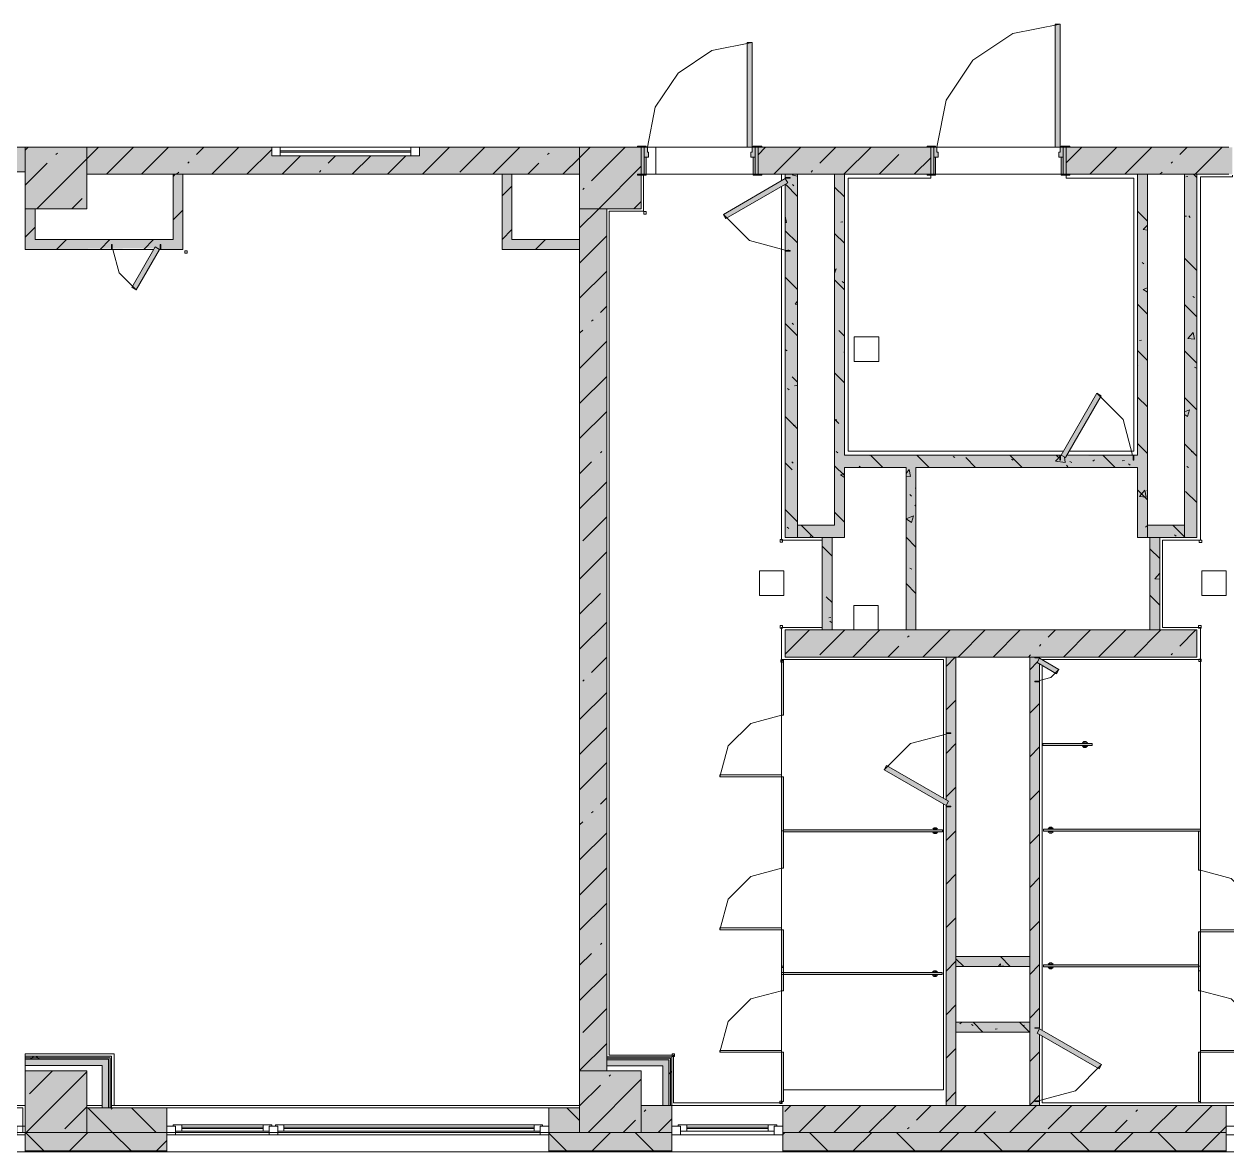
# Model space of a CAD drawing. Header units: millimetres. Extents: x -3817 to 677485, y -22715 to 103890.
# Drawn here: x 10200.7 to 10277.6, y -19605.9 to -19533.8 of the extents above; entities that cross this region are included whole.
import ezdxf

# ---------------------------------------------------------------- set-up
doc = ezdxf.new("R2010")
doc.units = ezdxf.units.MM
doc.layers.add('PDF _Геометрия', color=7, linetype='Continuous', true_color=0x1d1d1d)
doc.layers.add('PDF _Сплошная заливка', color=7, linetype='Continuous', true_color=0xffffff)

msp = doc.modelspace()

# ---------------------------------------------------------------- hatches: boundary and pattern name
at = {"layer": 'PDF _Сплошная заливка', "true_color": 0xe2e2e2, "transparency": 33554559}
for points in [[(10266.595, -19541.67), (10266.91, -19541.67), (10266.91, -19533.797), (10266.595, -19533.797), (10266.595, -19540.344)], [(10246.907, -19541.67), (10247.222, -19541.67), (10247.222, -19534.978), (10246.907, -19534.978), (10246.907, -19540.344)], [(10267.258, -19561.512), (10269.541, -19557.557), (10269.268, -19557.4), (10266.985, -19561.355), (10267.202, -19561.48)]]:
    msp.add_hatch(color=254, dxfattribs=at).paths.add_polyline_path(points)
at = {"layer": 'PDF _Сплошная заливка', "transparency": 33554559}
h = msp.add_hatch(color=256, dxfattribs=at)
h.paths.add_polyline_path([(10172.258, -19543.245), (10177.224, -19543.245), (10177.224, -19541.67), (10169.272, -19541.67), (10169.272, -19543.245)], flags=0)
h.paths.add_polyline_path([(10200.767, -19543.245), (10200.767, -19541.67), (10190.295, -19541.67), (10190.295, -19543.245), (10194.168, -19543.245)], flags=0)
for points in [[(10236.199, -19543.403), (10236.199, -19541.67), (10225.963, -19541.67), (10225.963, -19542.222), (10216.514, -19542.222), (10216.514, -19541.67), (10204.704, -19541.67), (10204.704, -19543.403), (10231.868, -19543.403)], [(10240.136, -19545.607), (10240.136, -19543.466), (10240.136, -19543.403), (10240.136, -19541.67), (10236.199, -19541.67), (10236.199, -19545.607), (10239.899, -19545.607)], [(10250.135, -19566.63), (10250.135, -19543.403), (10249.348, -19543.403), (10249.366, -19543.71), (10249.505, -19543.951), (10249.348, -19544.042), (10249.348, -19566.63)], [(10253.127, -19565.843), (10253.127, -19543.403), (10252.497, -19543.403), (10252.497, -19565.843), (10252.595, -19565.843)], [(10236.199, -19600.723), (10237.931, -19600.723), (10237.931, -19545.607), (10236.199, -19545.607), (10236.199, -19584.367)], [(10210.845, -19548.206), (10210.845, -19547.576), (10200.767, -19547.576), (10200.767, -19548.206), (10209.031, -19548.126), (10209.076, -19548.048), (10209.428, -19548.206)], [(10271.867, -19562.142), (10271.867, -19561.355), (10267.31, -19561.422), (10267.202, -19561.48), (10266.906, -19561.355), (10253.127, -19561.355), (10253.127, -19562.142), (10271.63, -19562.142)], [(10253.127, -19566.63), (10253.127, -19565.843), (10250.135, -19565.843), (10250.135, -19566.63), (10252.595, -19566.63)], [(10265.607, -19574.268), (10275.646, -19574.268), (10275.646, -19572.535), (10249.348, -19572.535), (10249.348, -19574.268), (10264.977, -19574.268)], [(10260.253, -19602.928), (10260.253, -19574.268), (10259.623, -19574.268), (10259.623, -19583.392), (10259.78, -19583.483), (10259.623, -19583.834), (10259.623, -19602.928)], [(10265.607, -19602.928), (10265.552, -19598.371), (10265.45, -19598.311), (10265.607, -19597.96), (10265.596, -19574.703), (10265.45, -19574.619), (10265.607, -19574.268), (10264.977, -19574.268), (10264.977, -19602.928)], [(10206.082, -19603.086), (10206.18, -19603.086), (10206.18, -19599.976), (10206.082, -19599.976), (10206.082, -19601.977)], [(10206.18, -19603.086), (10206.278, -19603.086), (10206.278, -19599.878), (10206.18, -19599.976), (10206.18, -19601.977)], [(10240.136, -19604.66), (10240.136, -19600.723), (10236.199, -19600.723), (10236.199, -19604.66), (10237.989, -19604.66)]]:
    msp.add_hatch(color=256, dxfattribs=at).paths.add_polyline_path(points)
at = {"layer": 'PDF _Сплошная заливка', "true_color": 0xe2e2e2, "transparency": 33554559}
h = msp.add_hatch(color=254, dxfattribs=at)
h.paths.add_polyline_path([(10240.332, -19542.3), (10240.608, -19542.3), (10240.529, -19541.67), (10240.332, -19541.67)], flags=0)
h.paths.add_polyline_path([(10247.143, -19542.3), (10247.419, -19542.3), (10247.419, -19541.67), (10247.222, -19541.67), (10247.222, -19541.985)], flags=0)
at = {"layer": 'PDF _Сплошная заливка', "transparency": 33554559}
h = msp.add_hatch(color=256, dxfattribs=at)
h.paths.add_polyline_path([(10285.646, -19543.403), (10286.984, -19543.403), (10286.984, -19541.67), (10285.41, -19541.67), (10285.461, -19543.403)], flags=0)
h.paths.add_polyline_path([(10272.497, -19543.403), (10277.929, -19543.403), (10277.929, -19541.67), (10267.304, -19541.67), (10267.304, -19543.403), (10271.867, -19543.403)], flags=0)
h.paths.add_polyline_path([(10258.643, -19543.403), (10258.643, -19541.67), (10247.616, -19541.67), (10247.616, -19543.403), (10258.406, -19543.403)], flags=0)
at = {"layer": 'PDF _Сплошная заливка', "true_color": 0xe2e2e2, "transparency": 33554559}
h = msp.add_hatch(color=254, dxfattribs=at)
h.paths.add_polyline_path([(10258.839, -19542.3), (10259.115, -19542.3), (10259.036, -19541.67), (10258.839, -19541.67)], flags=0)
h.paths.add_polyline_path([(10266.831, -19542.3), (10267.107, -19542.3), (10267.107, -19541.67), (10266.91, -19541.67), (10266.91, -19541.985)], flags=0)
at = {"layer": 'PDF _Сплошная заливка', "true_color": 0xe2ddcd, "transparency": 33554559}
msp.add_hatch(color=254, dxfattribs=at).paths.add_polyline_path([(10268.961, -19579.921), (10268.961, -19579.795), (10265.812, -19579.795), (10265.812, -19579.921), (10267.202, -19579.921)])
at = {"layer": 'PDF _Сплошная заливка', "true_color": 0xe7e7e7, "transparency": 33554559}
for points in [[(10205.688, -19600.37), (10206.082, -19600.37), (10206.082, -19599.976), (10200.767, -19599.976), (10200.767, -19600.37)], [(10241.513, -19600.405), (10241.907, -19600.405), (10241.907, -19600.011), (10237.931, -19600.011), (10237.989, -19600.405)]]:
    msp.add_hatch(color=254, dxfattribs=at).paths.add_polyline_path(points)
at = {"layer": 'PDF _Сплошная заливка', "transparency": 33554559}
h = msp.add_hatch(color=256, dxfattribs=at)
h.paths.add_polyline_path([(10208.775, -19604.66), (10209.822, -19604.66), (10209.822, -19603.086), (10204.704, -19603.086), (10204.704, -19604.66)], flags=0)
h.paths.add_polyline_path([(10236.199, -19604.66), (10236.199, -19603.086), (10234.23, -19603.086), (10234.23, -19604.66)], flags=0)
h = msp.add_hatch(color=256, dxfattribs=at)
h.paths.add_polyline_path([(10285.461, -19604.66), (10286.984, -19604.66), (10286.984, -19602.928), (10284.622, -19602.928), (10284.622, -19604.66)], flags=0)
h.paths.add_polyline_path([(10240.136, -19604.66), (10242.104, -19604.66), (10242.104, -19602.928), (10240.136, -19602.928)], flags=0)
h.paths.add_polyline_path([(10249.19, -19604.66), (10277.536, -19604.66), (10277.536, -19602.928), (10249.19, -19602.928)], flags=0)
h = msp.add_hatch(color=256, dxfattribs=at)
h.paths.add_polyline_path([(10317.219, -19605.841), (10317.219, -19604.66), (10284.622, -19604.66), (10284.622, -19605.841), (10311.022, -19605.841)], flags=0)
h.paths.add_polyline_path([(10267.202, -19605.841), (10277.536, -19605.841), (10277.536, -19604.66), (10249.19, -19604.66), (10249.19, -19605.841), (10252.595, -19605.841)], flags=0)
h.paths.add_polyline_path([(10237.989, -19605.841), (10242.104, -19605.841), (10242.104, -19604.66), (10234.23, -19604.66), (10234.23, -19605.841)], flags=0)
h.paths.add_polyline_path([(10208.775, -19605.841), (10209.822, -19605.841), (10209.822, -19604.66), (10200.767, -19604.66), (10200.767, -19605.841)], flags=0)
h.paths.add_polyline_path([(10184.232, -19605.841), (10184.232, -19604.66), (10178.327, -19604.66), (10178.327, -19605.841), (10179.562, -19605.841)], flags=0)
h.paths.add_polyline_path([(10164.39, -19605.841), (10171.24, -19605.841), (10171.24, -19604.66), (10164.39, -19604.66)], flags=0)
h.paths.add_polyline_path([(10105.495, -19605.841), (10105.495, -19604.66), (10094.471, -19604.66), (10094.471, -19605.841), (10099.224, -19605.841)], flags=0)
h.paths.add_polyline_path([(10129.903, -19605.841), (10140.926, -19605.841), (10140.926, -19604.66), (10129.903, -19604.66)], flags=0)
h.paths.add_polyline_path([(10077.314, -19605.841), (10077.937, -19605.841), (10077.937, -19604.66), (10072.031, -19604.66), (10072.031, -19605.841)], flags=0)
h.paths.add_polyline_path([(10026.364, -19605.841), (10032.663, -19605.841), (10032.663, -19604.66), (10026.364, -19604.66), (10026.364, -19605.262)], flags=0)
h.paths.add_polyline_path([(10057.071, -19605.841), (10064.945, -19605.841), (10064.945, -19604.66), (10057.071, -19604.66)], flags=0)

# ---------------------------------------------------------------- linework, layer by layer
at = {"layer": 'PDF _Геометрия', "color": 253, "lineweight": 9, "true_color": 0xaaaaaa}
for points in [[(10259.036, -19541.67), (10259.636, -19538.657), (10261.342, -19536.103), (10263.897, -19534.396), (10266.91, -19533.797)], [(10240.529, -19541.67), (10241.039, -19539.109), (10242.489, -19536.938), (10244.661, -19535.487), (10247.222, -19534.978)], [(10190.285, -19541.67), (10239.899, -19541.67)], [(10240.45, -19541.67), (10246.907, -19541.67), (10241.08, -19541.67), (10241.08, -19543.403), (10240.45, -19543.403)], [(10248.56, -19541.67), (10247.852, -19541.67), (10258.406, -19541.67)], [(10267.54, -19541.67), (10277.693, -19541.67)], [(10200.767, -19543.245), (10190.295, -19543.245)], [(10236.199, -19601.977), (10236.199, -19548.206), (10231.238, -19548.206), (10231.238, -19543.403), (10210.845, -19543.403), (10210.845, -19548.206), (10209.349, -19548.206)], [(10240.293, -19543.466), (10240.293, -19545.765), (10238.088, -19545.765), (10238.088, -19599.727), (10242.191, -19599.727), (10242.191, -19602.771), (10249.104, -19602.771), (10249.104, -19574.425), (10249.104, -19572.378), (10251.702, -19572.378), (10251.702, -19566.788), (10249.104, -19566.788), (10249.104, -19544.183)], [(10249.104, -19543.819), (10249.104, -19543.403), (10248.56, -19543.403)], [(10258.643, -19543.466), (10258.643, -19543.647), (10253.371, -19543.647), (10253.371, -19561.111), (10267.126, -19561.111)], [(10267.49, -19561.111), (10271.623, -19561.111), (10271.623, -19543.647), (10267.304, -19543.647), (10267.304, -19543.466)], [(10277.929, -19543.466), (10277.929, -19543.56), (10275.89, -19543.56), (10275.89, -19566.792), (10273.449, -19566.792), (10273.449, -19572.382), (10275.89, -19572.382), (10275.89, -19574.425), (10275.89, -19602.771), (10284.539, -19602.771), (10284.539, -19599.726), (10286.827, -19599.726), (10286.827, -19543.56), (10285.41, -19543.56), (10285.41, -19543.466)], [(10249.348, -19548.245), (10247.064, -19547.633), (10245.393, -19545.962)], [(10208.986, -19548.206), (10200.767, -19548.206)], [(10206.357, -19548.206), (10206.758, -19549.702), (10207.853, -19550.797)], [(10271.552, -19561.355), (10270.94, -19559.071), (10269.268, -19557.4)], [(10259.466, -19583.301), (10259.466, -19574.425), (10249.104, -19574.425), (10249.104, -19601.944)], [(10265.765, -19598.493), (10265.765, -19602.771), (10275.89, -19602.771), (10275.89, -19574.425), (10265.765, -19574.425)], [(10265.607, -19575.764), (10266.316, -19575.574), (10266.834, -19575.055)], [(10265.765, -19574.801), (10265.765, -19598.129)], [(10259.623, -19579.189), (10257.34, -19579.801), (10255.668, -19581.472)], [(10249.23, -19601.944), (10259.466, -19601.944), (10259.466, -19583.665)], [(10200.767, -19602.928), (10200.767, -19599.622), (10206.436, -19599.622), (10206.436, -19602.928), (10206.436, -19599.622), (10200.767, -19599.622), (10200.767, -19599.78)], [(10200.767, -19600.37), (10200.767, -19600.723)], [(10265.607, -19602.605), (10267.89, -19601.993), (10269.562, -19600.322)]]:
    msp.add_lwpolyline(points, dxfattribs=at)
for points in [[(10266.91, -19533.797), (10266.595, -19533.797), (10266.595, -19541.67), (10266.91, -19541.67)], [(10247.222, -19534.978), (10246.907, -19534.978), (10246.907, -19541.67), (10247.222, -19541.67)], [(10240.45, -19541.67), (10240.45, -19541.607), (10239.899, -19541.607), (10239.899, -19541.67)], [(10240.332, -19543.403), (10240.332, -19541.67), (10240.136, -19541.67), (10240.136, -19543.403)], [(10240.529, -19541.67), (10240.332, -19541.67), (10240.332, -19542.3), (10240.608, -19542.3), (10240.608, -19541.985), (10240.529, -19541.985)], [(10240.45, -19541.678), (10240.45, -19541.67), (10240.332, -19541.67), (10240.332, -19541.678)], [(10240.45, -19543.403), (10240.45, -19542.3), (10240.332, -19542.3), (10240.332, -19543.403)], [(10247.222, -19541.67), (10247.222, -19541.985), (10247.143, -19541.985), (10247.143, -19542.3), (10247.419, -19542.3), (10247.419, -19541.67)], [(10247.301, -19541.67), (10247.852, -19541.67), (10247.852, -19541.607), (10247.301, -19541.607)], [(10247.301, -19541.678), (10247.419, -19541.678), (10247.419, -19541.67), (10247.301, -19541.67)], [(10247.301, -19543.403), (10247.419, -19543.403), (10247.419, -19542.3), (10247.301, -19542.3)], [(10247.419, -19543.403), (10247.616, -19543.403), (10247.616, -19541.67), (10247.419, -19541.67)], [(10258.958, -19541.67), (10258.958, -19541.607), (10258.406, -19541.607), (10258.406, -19541.67)], [(10258.839, -19543.403), (10258.839, -19541.67), (10258.643, -19541.67), (10258.643, -19543.403)], [(10259.036, -19541.67), (10258.839, -19541.67), (10258.839, -19542.3), (10259.115, -19542.3), (10259.115, -19541.985), (10259.036, -19541.985)], [(10258.958, -19541.678), (10258.958, -19541.67), (10258.839, -19541.67), (10258.839, -19541.678)], [(10258.958, -19543.403), (10258.958, -19542.3), (10258.839, -19542.3), (10258.839, -19543.403)], [(10258.958, -19541.67), (10266.91, -19541.67)], [(10266.91, -19541.67), (10266.91, -19541.985), (10266.831, -19541.985), (10266.831, -19542.3), (10267.107, -19542.3), (10267.107, -19541.67)], [(10266.989, -19541.67), (10267.54, -19541.67), (10267.54, -19541.607), (10266.989, -19541.607)], [(10266.989, -19541.678), (10267.107, -19541.678), (10267.107, -19541.67), (10266.989, -19541.67)], [(10266.989, -19543.403), (10267.107, -19543.403), (10267.107, -19542.3), (10266.989, -19542.3)], [(10267.107, -19543.403), (10267.304, -19543.403), (10267.304, -19541.67), (10267.107, -19541.67)], [(10240.45, -19543.466), (10240.45, -19543.403), (10239.899, -19543.403), (10239.899, -19543.466)], [(10245.393, -19545.962), (10245.55, -19546.234), (10249.505, -19543.951), (10249.348, -19543.678)], [(10247.301, -19543.466), (10247.852, -19543.466), (10247.852, -19543.403), (10247.301, -19543.403)], [(10249.663, -19543.639), (10249.663, -19543.599), (10249.348, -19543.599), (10249.348, -19543.639)], [(10258.958, -19543.466), (10258.958, -19543.403), (10258.406, -19543.403), (10258.406, -19543.466)], [(10266.989, -19543.466), (10267.54, -19543.466), (10267.54, -19543.403), (10266.989, -19543.403)], [(10206.318, -19547.891), (10206.278, -19547.891), (10206.278, -19548.206), (10206.318, -19548.206)], [(10207.853, -19550.797), (10209.349, -19548.206), (10209.076, -19548.048), (10207.58, -19550.639)], [(10209.389, -19547.891), (10209.389, -19548.206), (10209.428, -19548.206), (10209.428, -19547.891)], [(10249.663, -19548.284), (10249.348, -19548.284), (10249.348, -19548.324), (10249.663, -19548.324)], [(10255.335, -19553.795), (10255.335, -19555.37), (10253.76, -19555.37), (10253.76, -19553.795)], [(10269.268, -19557.4), (10266.985, -19561.355), (10267.258, -19561.512), (10269.541, -19557.557)], [(10266.946, -19561.67), (10266.946, -19561.355), (10266.906, -19561.355), (10266.906, -19561.67)], [(10271.591, -19561.67), (10271.63, -19561.67), (10271.63, -19561.355), (10271.591, -19561.355)], [(10249.264, -19568.756), (10249.264, -19570.33), (10247.69, -19570.33), (10247.69, -19568.756)], [(10275.964, -19568.756), (10277.539, -19568.756), (10277.539, -19570.33), (10275.964, -19570.33)], [(10253.718, -19572.535), (10255.293, -19572.535), (10255.293, -19570.961), (10253.718, -19570.961)], [(10255.293, -19572.535), (10253.718, -19572.535), (10253.718, -19570.961), (10255.293, -19570.961)], [(10253.718, -19572.535), (10255.293, -19572.535), (10255.293, -19570.961), (10253.718, -19570.961)], [(10255.293, -19572.535), (10253.718, -19572.535), (10253.718, -19570.961), (10255.293, -19570.961)], [(10265.292, -19574.307), (10265.607, -19574.307), (10265.607, -19574.268), (10265.292, -19574.268)], [(10266.834, -19575.055), (10265.607, -19574.346), (10265.45, -19574.619), (10266.677, -19575.328)], [(10265.292, -19575.803), (10265.292, -19575.842), (10265.607, -19575.842), (10265.607, -19575.803)], [(10259.938, -19579.149), (10259.938, -19579.11), (10259.623, -19579.11), (10259.623, -19579.149)], [(10255.668, -19581.472), (10259.623, -19583.756), (10259.78, -19583.483), (10255.826, -19581.199)], [(10259.938, -19583.795), (10259.623, -19583.795), (10259.623, -19583.834), (10259.938, -19583.834)], [(10265.292, -19597.999), (10265.607, -19597.999), (10265.607, -19597.96), (10265.292, -19597.96)], [(10269.562, -19600.322), (10265.607, -19598.039), (10265.45, -19598.311), (10269.405, -19600.595)], [(10265.292, -19602.645), (10265.292, -19602.684), (10265.607, -19602.684), (10265.607, -19602.645)]]:
    msp.add_lwpolyline(points, close=True, dxfattribs=at)
at = {"layer": 'PDF _Геометрия', "color": 7, "lineweight": 9}
for points in [[(10190.295, -19543.245), (10200.767, -19543.245), (10200.767, -19541.67), (10190.295, -19541.67)], [(10204.704, -19541.67), (10200.767, -19541.67), (10200.767, -19545.607), (10204.704, -19545.607)], [(10217.066, -19541.67), (10217.066, -19542.222), (10216.514, -19542.222), (10216.514, -19541.67)], [(10225.963, -19541.67), (10225.963, -19542.222), (10225.412, -19542.222), (10225.412, -19541.67)], [(10274.859, -19543.403), (10274.859, -19566.63), (10275.646, -19566.63), (10275.646, -19543.403)], [(10240.305, -19545.942), (10240.458, -19545.942), (10240.458, -19545.784), (10240.305, -19545.784)], [(10211.109, -19548.288), (10210.955, -19548.288), (10210.955, -19548.446), (10211.109, -19548.446)], [(10272.497, -19566.63), (10274.859, -19566.63), (10274.859, -19565.843), (10272.497, -19565.843)], [(10249.013, -19566.76), (10249.013, -19566.914), (10249.171, -19566.914), (10249.171, -19566.76)], [(10251.71, -19566.63), (10251.71, -19572.535), (10252.34, -19572.535), (10252.34, -19566.63)], [(10272.652, -19566.63), (10272.652, -19572.535), (10273.282, -19572.535), (10273.282, -19566.63)], [(10275.965, -19566.788), (10275.812, -19566.788), (10275.812, -19566.945), (10275.965, -19566.945)], [(10249.013, -19572.256), (10249.013, -19572.409), (10249.171, -19572.409), (10249.171, -19572.256)], [(10275.768, -19572.256), (10275.768, -19572.409), (10275.926, -19572.409), (10275.926, -19572.256)], [(10249.068, -19574.602), (10249.222, -19574.602), (10249.222, -19574.445), (10249.068, -19574.445)], [(10249.104, -19574.512), (10249.104, -19577.976), (10249.23, -19577.976), (10249.23, -19574.512)], [(10260.253, -19602.928), (10260.253, -19583.834), (10260.253, -19579.11), (10260.253, -19574.268), (10264.977, -19574.268), (10264.977, -19597.96), (10264.977, -19602.684), (10264.977, -19602.928)], [(10275.93, -19574.547), (10275.93, -19574.394), (10275.772, -19574.394), (10275.772, -19574.547)], [(10268.961, -19579.795), (10265.812, -19579.795), (10265.812, -19579.921), (10268.961, -19579.921)], [(10268.6, -19579.795), (10268.51, -19579.74), (10268.412, -19579.778), (10268.399, -19579.795)], [(10268.399, -19579.921), (10268.488, -19579.976), (10268.587, -19579.938), (10268.6, -19579.921)], [(10268.401, -19579.76), (10268.499, -19579.72), (10268.597, -19579.76), (10268.499, -19579.72)], [(10268.597, -19579.956), (10268.499, -19579.996), (10268.401, -19579.956), (10268.499, -19579.996)], [(10249.104, -19581.913), (10249.104, -19585.378), (10249.23, -19585.378), (10249.23, -19581.913)], [(10249.104, -19585.367), (10249.104, -19587.77), (10249.23, -19587.77), (10249.23, -19585.367)], [(10259.39, -19585.307), (10249.232, -19585.307), (10249.232, -19585.433), (10259.39, -19585.433)], [(10259.029, -19585.307), (10258.939, -19585.251), (10258.841, -19585.29), (10258.828, -19585.307)], [(10258.83, -19585.272), (10258.928, -19585.231), (10259.026, -19585.272), (10258.928, -19585.231)], [(10265.851, -19585.393), (10275.889, -19585.393), (10275.889, -19585.267), (10265.851, -19585.267)], [(10266.414, -19585.267), (10266.324, -19585.212), (10266.226, -19585.25), (10266.213, -19585.267)], [(10266.213, -19585.393), (10266.302, -19585.448), (10266.401, -19585.41), (10266.414, -19585.393)], [(10266.215, -19585.232), (10266.313, -19585.192), (10266.411, -19585.232), (10266.313, -19585.192)], [(10266.411, -19585.428), (10266.313, -19585.469), (10266.215, -19585.428), (10266.313, -19585.469)], [(10275.89, -19587.888), (10275.89, -19585.39), (10275.764, -19585.39), (10275.764, -19587.888)], [(10258.828, -19585.433), (10258.917, -19585.488), (10259.016, -19585.45), (10259.029, -19585.433)], [(10259.026, -19585.467), (10258.928, -19585.508), (10258.83, -19585.467), (10258.928, -19585.508)], [(10249.104, -19591.707), (10249.104, -19594.11), (10249.23, -19594.11), (10249.23, -19591.707)], [(10275.89, -19594.324), (10275.89, -19591.825), (10275.764, -19591.825), (10275.764, -19594.324)], [(10260.253, -19594.048), (10264.977, -19594.048), (10264.977, -19593.418), (10260.253, -19593.418)], [(10266.414, -19593.944), (10266.324, -19593.889), (10266.226, -19593.927), (10266.213, -19593.944)], [(10266.215, -19593.909), (10266.313, -19593.869), (10266.411, -19593.909), (10266.313, -19593.869)], [(10249.104, -19594.023), (10249.104, -19595.598), (10249.23, -19595.598), (10249.23, -19594.023)], [(10259.379, -19594.44), (10249.108, -19594.44), (10249.108, -19594.566), (10259.379, -19594.566)], [(10259.017, -19594.44), (10258.928, -19594.385), (10258.829, -19594.423), (10258.816, -19594.44)], [(10258.816, -19594.566), (10258.906, -19594.621), (10259.004, -19594.583), (10259.017, -19594.566)], [(10258.819, -19594.405), (10258.917, -19594.365), (10259.015, -19594.405), (10258.917, -19594.365)], [(10259.015, -19594.601), (10258.917, -19594.642), (10258.819, -19594.601), (10258.917, -19594.642)], [(10265.851, -19594.07), (10275.762, -19594.07), (10275.762, -19593.944), (10265.851, -19593.944)], [(10266.213, -19594.07), (10266.302, -19594.125), (10266.401, -19594.087), (10266.414, -19594.07)], [(10266.411, -19594.105), (10266.313, -19594.146), (10266.215, -19594.105), (10266.313, -19594.146)], [(10275.89, -19595.598), (10275.89, -19594.023), (10275.764, -19594.023), (10275.764, -19595.598)], [(10260.253, -19598.243), (10264.977, -19598.243), (10264.977, -19597.613), (10260.253, -19597.613)], [(10206.278, -19603.086), (10206.278, -19600.37), (10206.278, -19599.878), (10206.278, -19599.78), (10200.767, -19599.78), (10200.767, -19600.37), (10205.688, -19600.37), (10205.688, -19603.086)], [(10237.931, -19600.405), (10241.513, -19600.405), (10241.513, -19602.928), (10242.104, -19602.928), (10242.104, -19600.405), (10242.104, -19599.912), (10242.104, -19599.814), (10237.931, -19599.814)], [(10242.116, -19599.798), (10242.269, -19599.798), (10242.269, -19599.641), (10242.116, -19599.641)], [(10249.104, -19599.535), (10249.104, -19602.684), (10249.23, -19602.684), (10249.23, -19599.535)], [(10275.89, -19602.684), (10275.89, -19599.535), (10275.764, -19599.535), (10275.764, -19602.684)], [(10204.704, -19600.723), (10200.767, -19600.723), (10200.767, -19604.66), (10204.704, -19604.66)], [(10240.136, -19600.723), (10236.199, -19600.723), (10236.199, -19604.66), (10240.136, -19604.66)], [(10204.704, -19602.928), (10205.688, -19602.928)], [(10209.822, -19604.66), (10209.822, -19603.086), (10204.704, -19603.086), (10204.704, -19604.66)], [(10209.822, -19604.66), (10234.23, -19604.66), (10234.23, -19603.086), (10209.822, -19603.086)], [(10248.994, -19602.656), (10248.994, -19602.81), (10249.151, -19602.81), (10249.151, -19602.656)], [(10200.216, -19604.802), (10200.216, -19604.251), (10200.767, -19604.251), (10200.767, -19604.802)], [(10209.822, -19604.802), (10209.822, -19604.251), (10210.373, -19604.251), (10210.373, -19604.802)], [(10216.514, -19604.172), (10210.215, -19604.172), (10210.215, -19604.251), (10210.373, -19604.251), (10210.373, -19604.566), (10216.357, -19604.566), (10216.357, -19604.251), (10216.514, -19604.251)], [(10216.357, -19604.802), (10216.357, -19604.251), (10216.908, -19604.251), (10216.908, -19604.802)], [(10233.837, -19604.172), (10216.751, -19604.172), (10216.751, -19604.251), (10216.908, -19604.251), (10216.908, -19604.566), (10233.679, -19604.566), (10233.679, -19604.251), (10233.837, -19604.251)], [(10233.679, -19604.802), (10233.679, -19604.251), (10234.23, -19604.251), (10234.23, -19604.802)], [(10242.104, -19604.802), (10242.104, -19604.251), (10242.655, -19604.251), (10242.655, -19604.802)], [(10248.797, -19604.172), (10242.498, -19604.172), (10242.498, -19604.251), (10242.655, -19604.251), (10242.655, -19604.566), (10248.639, -19604.566), (10248.639, -19604.251), (10248.797, -19604.251)], [(10248.639, -19604.802), (10248.639, -19604.251), (10249.19, -19604.251), (10249.19, -19604.802)], [(10277.536, -19604.802), (10277.536, -19604.251), (10278.087, -19604.251), (10278.087, -19604.802)], [(10184.232, -19605.904), (10184.232, -19604.66), (10200.767, -19604.66), (10200.767, -19605.904)], [(10209.822, -19604.66), (10200.767, -19604.66), (10200.767, -19605.904), (10209.822, -19605.904)], [(10209.822, -19605.904), (10209.822, -19604.66), (10234.23, -19604.66), (10234.23, -19605.904)], [(10240.136, -19604.66), (10234.23, -19604.66), (10234.23, -19605.904), (10242.104, -19605.904), (10242.104, -19604.66)], [(10206.278, -19605.904), (10210.215, -19605.904)], [(10212.577, -19605.904), (10216.514, -19605.904)], [(10227.144, -19605.904), (10229.506, -19605.904)], [(10242.104, -19605.904), (10244.466, -19605.904)]]:
    msp.add_lwpolyline(points, close=True, dxfattribs=at)
for points in [[(10200.767, -19541.851), (10200.947, -19541.67)], [(10201.5, -19545.607), (10204.704, -19542.404), (10205.437, -19541.67)], [(10202.727, -19542.136), (10202.82, -19542.043)], [(10237.931, -19541.67), (10236.199, -19541.67), (10204.704, -19541.67), (10204.704, -19543.403), (10210.215, -19543.403), (10210.845, -19543.403), (10210.845, -19547.576), (10210.845, -19548.206), (10209.428, -19548.206)], [(10205.95, -19543.403), (10207.682, -19541.67)], [(10208.195, -19543.403), (10209.927, -19541.67)], [(10211.707, -19542.136), (10212.172, -19541.67)], [(10212.685, -19543.403), (10214.417, -19541.67)], [(10214.93, -19543.403), (10216.514, -19541.818)], [(10225.963, -19541.67), (10216.514, -19541.67)], [(10216.514, -19542.222), (10225.963, -19542.222)], [(10225.412, -19541.907), (10217.066, -19541.907)], [(10225.412, -19541.985), (10217.066, -19541.985)], [(10217.175, -19543.403), (10218.356, -19542.222)], [(10220.125, -19542.697), (10220.601, -19542.222)], [(10221.665, -19543.403), (10222.846, -19542.222)], [(10223.91, -19543.403), (10225.091, -19542.222)], [(10226.155, -19543.403), (10227.887, -19541.67)], [(10228.544, -19543.258), (10230.132, -19541.67)], [(10230.645, -19543.403), (10232.377, -19541.67)], [(10234.156, -19542.136), (10234.25, -19542.043)], [(10235.135, -19543.403), (10236.199, -19542.339), (10236.867, -19541.67)], [(10239.899, -19541.67), (10236.199, -19541.67), (10236.199, -19545.607), (10240.136, -19545.607), (10240.136, -19543.466)], [(10236.963, -19543.82), (10239.112, -19541.67)], [(10240.136, -19543.403), (10240.136, -19541.67)], [(10240.45, -19541.67), (10246.907, -19541.67)], [(10247.616, -19542.147), (10248.092, -19541.67)], [(10247.616, -19541.67), (10247.616, -19543.403)], [(10258.406, -19541.67), (10247.852, -19541.67)], [(10248.605, -19543.403), (10250.337, -19541.67)], [(10251.555, -19542.697), (10252.582, -19541.67)], [(10253.095, -19543.403), (10254.827, -19541.67)], [(10255.34, -19543.403), (10256.606, -19542.136)], [(10257.585, -19543.403), (10258.643, -19542.345)], [(10258.643, -19543.403), (10258.643, -19541.67)], [(10258.958, -19541.67), (10266.91, -19541.67)], [(10267.304, -19542.663), (10268.297, -19541.67)], [(10267.304, -19541.67), (10267.304, -19543.403)], [(10277.693, -19541.67), (10267.54, -19541.67)], [(10268.81, -19543.403), (10270.542, -19541.67)], [(10271.054, -19543.403), (10272.787, -19541.67)], [(10274.566, -19542.136), (10275.032, -19541.67)], [(10275.544, -19543.403), (10277.277, -19541.67)], [(10200.767, -19544.096), (10202.165, -19542.697)], [(10211.145, -19542.697), (10211.239, -19542.604)], [(10232.89, -19543.403), (10233.595, -19542.697)], [(10236.199, -19546.829), (10237.42, -19545.607), (10240.136, -19542.892)], [(10274.005, -19542.697), (10274.098, -19542.604)], [(10210.215, -19543.403), (10210.215, -19547.576), (10209.428, -19547.576), (10206.278, -19547.576), (10201.397, -19547.576), (10201.397, -19545.607), (10200.767, -19545.607), (10200.767, -19547.576), (10200.767, -19548.206), (10206.278, -19548.206), (10208.986, -19548.206)], [(10210.215, -19543.538), (10210.351, -19543.403)], [(10210.44, -19543.403), (10210.584, -19543.258)], [(10210.845, -19543.403), (10231.238, -19543.403)], [(10219.564, -19543.258), (10219.657, -19543.165)], [(10231.868, -19543.403), (10236.199, -19543.403), (10236.199, -19547.576), (10231.868, -19547.576), (10231.868, -19543.403), (10231.238, -19543.403), (10231.238, -19548.206), (10231.868, -19548.206), (10236.199, -19548.206), (10236.199, -19603.086), (10236.199, -19604.66), (10237.931, -19604.66)], [(10247.301, -19543.403), (10240.45, -19543.403)], [(10247.852, -19543.403), (10249.348, -19543.403)], [(10249.348, -19544.042), (10249.348, -19548.324), (10249.348, -19566.63), (10250.135, -19566.63), (10250.135, -19548.324), (10250.135, -19543.599), (10250.135, -19543.403), (10249.348, -19543.403), (10249.348, -19543.599)], [(10266.906, -19561.355), (10253.127, -19561.355), (10253.127, -19543.403), (10252.497, -19543.403), (10252.497, -19565.843), (10250.135, -19565.843), (10250.135, -19566.63), (10253.127, -19566.63), (10253.127, -19565.843), (10253.127, -19562.142), (10257.064, -19562.142), (10257.064, -19572.535), (10257.694, -19572.535), (10257.694, -19562.142), (10266.906, -19562.142), (10271.63, -19562.142), (10271.867, -19562.142), (10271.867, -19566.63), (10272.497, -19566.63), (10272.497, -19543.403), (10271.867, -19543.403), (10271.867, -19561.355), (10271.63, -19561.355), (10267.349, -19561.355)], [(10250.135, -19543.403), (10252.497, -19543.403)], [(10250.994, -19543.258), (10251.087, -19543.165)], [(10253.127, -19543.403), (10258.406, -19543.403)], [(10266.989, -19543.403), (10258.958, -19543.403)], [(10267.54, -19543.403), (10271.867, -19543.403)], [(10272.497, -19543.403), (10274.859, -19543.403)], [(10273.299, -19543.403), (10273.444, -19543.258)], [(10275.646, -19543.403), (10277.693, -19543.403)], [(10231.238, -19544.786), (10231.868, -19544.156)], [(10236.401, -19544.381), (10236.495, -19544.288)], [(10203.745, -19545.607), (10204.41, -19544.942)], [(10239.665, -19545.607), (10240.136, -19545.137)], [(10210.215, -19546.322), (10210.845, -19545.692)], [(10237.931, -19600.723), (10237.931, -19545.607)], [(10200.767, -19547.419), (10201.397, -19546.789)], [(10231.238, -19547.569), (10231.868, -19546.94)], [(10202.764, -19548.206), (10203.394, -19547.576)], [(10205.548, -19548.206), (10206.178, -19547.576)], [(10208.332, -19548.206), (10208.962, -19547.576)], [(10233.386, -19548.206), (10234.016, -19547.576)], [(10236.199, -19549.074), (10237.931, -19547.341)], [(10236.199, -19548.206), (10236.199, -19547.576)], [(10236.17, -19548.206), (10236.199, -19548.177)], [(10236.199, -19551.319), (10237.931, -19549.586)], [(10237.524, -19552.238), (10237.931, -19551.831)], [(10236.963, -19552.8), (10237.056, -19552.706)], [(10236.199, -19553.564), (10236.401, -19553.361)], [(10236.199, -19555.809), (10237.931, -19554.076)], [(10236.199, -19558.054), (10237.931, -19556.321)], [(10236.199, -19560.299), (10237.931, -19558.566)], [(10237.524, -19561.218), (10237.617, -19561.125)], [(10236.199, -19562.544), (10236.963, -19561.779)], [(10236.199, -19564.788), (10237.931, -19563.056)], [(10236.401, -19566.831), (10237.931, -19565.301)], [(10236.199, -19569.278), (10237.931, -19567.546)], [(10236.199, -19571.523), (10237.524, -19570.198)], [(10236.199, -19573.768), (10237.931, -19572.036)], [(10249.348, -19574.089), (10250.902, -19572.535)], [(10257.064, -19572.535), (10249.348, -19572.535), (10249.348, -19574.268), (10259.623, -19574.268), (10259.623, -19579.11), (10259.623, -19583.392)], [(10251.555, -19574.127), (10253.147, -19572.535)], [(10253.659, -19574.268), (10255.392, -19572.535)], [(10253.718, -19572.535), (10255.293, -19572.535)], [(10257.168, -19573.004), (10257.261, -19572.911)], [(10264.977, -19575.842), (10264.977, -19574.268), (10265.607, -19574.268), (10275.646, -19574.268), (10275.646, -19572.535), (10257.694, -19572.535)], [(10258.149, -19574.268), (10259.882, -19572.535)], [(10260.394, -19574.268), (10262.127, -19572.535)], [(10262.639, -19574.268), (10264.371, -19572.535)], [(10266.148, -19573.004), (10266.616, -19572.535)], [(10267.129, -19574.268), (10268.861, -19572.535)], [(10269.374, -19574.268), (10271.106, -19572.535)], [(10271.619, -19574.268), (10273.351, -19572.535)], [(10274.566, -19573.566), (10275.596, -19572.535)], [(10255.904, -19574.268), (10256.606, -19573.566)], [(10265.586, -19573.566), (10265.68, -19573.472)], [(10236.963, -19575.249), (10237.931, -19574.281)], [(10259.623, -19574.86), (10260.216, -19574.268)], [(10260.253, -19574.268), (10259.623, -19574.268)], [(10264.884, -19574.268), (10265.025, -19574.127)], [(10264.977, -19575.074), (10265.474, -19574.577)], [(10274.005, -19574.127), (10274.098, -19574.034)], [(10265.607, -19597.96), (10265.607, -19574.71), (10265.607, -19575.842)], [(10236.401, -19575.811), (10236.495, -19575.717)], [(10236.199, -19578.258), (10237.931, -19576.526)], [(10259.623, -19577.644), (10260.253, -19577.014)], [(10264.977, -19577.858), (10265.607, -19577.228)], [(10245.167, -19581.913), (10249.104, -19581.913), (10249.104, -19581.787), (10245.167, -19581.787), (10245.167, -19581.913), (10245.694, -19579.945), (10247.135, -19578.504), (10249.104, -19577.976)], [(10236.199, -19580.503), (10237.931, -19578.771)], [(10259.623, -19580.428), (10260.253, -19579.798)], [(10264.977, -19580.641), (10265.607, -19580.011)], [(10268.656, -19579.744), (10268.559, -19579.674), (10268.439, -19579.674), (10268.342, -19579.744)], [(10268.342, -19579.972), (10268.439, -19580.042), (10268.559, -19580.042), (10268.656, -19579.972)], [(10268.583, -19579.774), (10268.499, -19579.739), (10268.415, -19579.774)], [(10268.415, -19579.942), (10268.499, -19579.977), (10268.583, -19579.942)], [(10236.199, -19582.748), (10237.931, -19581.016)], [(10259.623, -19583.212), (10260.253, -19582.582)], [(10264.977, -19583.425), (10265.607, -19582.795)], [(10237.524, -19583.668), (10237.931, -19583.261)], [(10259.623, -19583.834), (10259.623, -19602.928), (10260.253, -19602.928)], [(10236.963, -19584.229), (10237.056, -19584.136)], [(10236.199, -19584.993), (10236.401, -19584.791)], [(10259.085, -19585.256), (10258.988, -19585.185), (10258.868, -19585.185), (10258.771, -19585.256)], [(10259.012, -19585.286), (10258.928, -19585.251), (10258.844, -19585.286)], [(10259.623, -19585.996), (10260.253, -19585.366)], [(10266.47, -19585.216), (10266.373, -19585.146), (10266.253, -19585.146), (10266.157, -19585.216)], [(10266.397, -19585.246), (10266.313, -19585.212), (10266.229, -19585.246)], [(10266.229, -19585.414), (10266.313, -19585.449), (10266.397, -19585.414)], [(10236.199, -19587.238), (10237.931, -19585.506)], [(10258.771, -19585.484), (10258.868, -19585.554), (10258.988, -19585.554), (10259.085, -19585.484)], [(10258.844, -19585.454), (10258.928, -19585.488), (10259.012, -19585.454)], [(10264.977, -19586.209), (10265.607, -19585.579)], [(10266.157, -19585.444), (10266.253, -19585.515), (10266.373, -19585.515), (10266.47, -19585.444)], [(10236.199, -19589.483), (10237.931, -19587.751)], [(10245.167, -19591.707), (10249.104, -19591.707), (10249.104, -19591.581), (10245.167, -19591.581), (10245.167, -19591.707), (10245.694, -19589.738), (10247.135, -19588.297), (10249.104, -19587.77)], [(10259.623, -19588.779), (10260.253, -19588.149)], [(10264.977, -19588.993), (10265.607, -19588.363)], [(10279.827, -19591.825), (10275.89, -19591.825), (10275.89, -19591.699), (10279.827, -19591.699), (10279.827, -19591.825), (10279.3, -19589.857), (10277.859, -19588.416), (10275.89, -19587.888)], [(10236.199, -19591.728), (10237.931, -19589.996)], [(10259.623, -19591.563), (10260.253, -19590.933)], [(10264.977, -19591.777), (10265.607, -19591.147)], [(10237.524, -19592.648), (10237.617, -19592.555)], [(10236.199, -19593.973), (10236.963, -19593.209)], [(10259.623, -19594.347), (10260.253, -19593.717)], [(10266.47, -19593.893), (10266.373, -19593.823), (10266.253, -19593.823), (10266.157, -19593.893)], [(10266.397, -19593.923), (10266.313, -19593.889), (10266.229, -19593.923)], [(10236.199, -19596.218), (10237.931, -19594.486)], [(10259.074, -19594.389), (10258.977, -19594.319), (10258.857, -19594.319), (10258.76, -19594.389)], [(10258.76, -19594.617), (10258.857, -19594.688), (10258.977, -19594.688), (10259.074, -19594.617)], [(10259.001, -19594.419), (10258.917, -19594.385), (10258.833, -19594.419)], [(10258.833, -19594.587), (10258.917, -19594.622), (10259.001, -19594.587)], [(10264.977, -19594.56), (10265.607, -19593.93)], [(10266.157, -19594.121), (10266.253, -19594.191), (10266.373, -19594.191), (10266.47, -19594.121)], [(10266.229, -19594.091), (10266.313, -19594.126), (10266.397, -19594.091)], [(10245.167, -19599.535), (10249.104, -19599.535), (10249.104, -19599.409), (10245.167, -19599.409), (10245.167, -19599.535), (10245.694, -19597.566), (10247.135, -19596.125), (10249.104, -19595.598)], [(10279.827, -19599.535), (10275.89, -19599.535), (10275.89, -19599.409), (10279.827, -19599.409), (10279.827, -19599.535), (10279.3, -19597.566), (10277.859, -19596.125), (10275.89, -19595.598)], [(10236.401, -19598.261), (10237.931, -19596.731)], [(10259.623, -19597.131), (10260.253, -19596.501)], [(10264.977, -19597.344), (10265.607, -19596.714)], [(10264.977, -19602.928), (10265.607, -19602.928), (10265.607, -19602.684), (10265.607, -19598.402)], [(10236.199, -19600.708), (10237.931, -19598.976)], [(10206.18, -19603.086), (10206.18, -19600.37), (10206.18, -19599.976), (10206.18, -19599.878), (10200.767, -19599.878)], [(10206.082, -19603.086), (10206.082, -19600.37), (10206.082, -19599.976), (10200.767, -19599.976)], [(10201.102, -19599.976), (10201.2, -19599.878), (10201.298, -19599.78)], [(10201.66, -19599.976), (10201.561, -19599.878), (10201.463, -19599.78)], [(10237.931, -19599.912), (10242.006, -19599.912), (10242.006, -19600.011), (10242.006, -19600.405), (10242.006, -19602.928)], [(10237.931, -19600.011), (10241.907, -19600.011), (10241.907, -19600.405), (10241.907, -19602.928)], [(10259.623, -19599.914), (10260.253, -19599.285)], [(10264.977, -19600.128), (10265.607, -19599.498)], [(10200.817, -19604.66), (10204.704, -19600.773)], [(10201.043, -19602.189), (10202.509, -19600.723)], [(10241.907, -19600.928), (10242.006, -19600.829), (10242.104, -19600.731)], [(10236.737, -19604.66), (10240.136, -19601.261)], [(10238.085, -19601.067), (10238.179, -19600.973)], [(10236.199, -19602.953), (10237.524, -19601.628)], [(10259.623, -19602.698), (10260.253, -19602.068)], [(10264.977, -19602.912), (10265.607, -19602.282)], [(10171.398, -19602.928), (10171.235, -19602.928), (10200.767, -19602.928)], [(10200.609, -19604.66), (10200.609, -19604.251), (10200.609, -19603.086), (10184.232, -19603.086), (10184.232, -19604.66), (10200.767, -19604.66)], [(10203.288, -19604.434), (10204.704, -19603.018)], [(10207.525, -19605.841), (10206.344, -19604.66), (10204.769, -19603.086)], [(10206.436, -19602.928), (10206.273, -19602.928), (10236.199, -19602.928), (10236.199, -19603.086), (10234.23, -19603.086), (10234.23, -19604.66), (10236.199, -19604.66)], [(10209.128, -19604.66), (10207.553, -19603.086)], [(10236.199, -19603.894), (10235.391, -19603.086)], [(10242.104, -19604.66), (10242.104, -19602.928), (10240.136, -19602.928), (10240.136, -19604.66)], [(10259.623, -19602.928), (10249.19, -19602.928), (10249.19, -19604.66), (10249.19, -19605.904), (10242.104, -19605.904), (10242.104, -19604.66), (10242.104, -19602.928), (10249.19, -19602.928), (10249.19, -19604.66), (10277.536, -19604.66), (10277.536, -19602.928), (10284.622, -19602.928), (10284.622, -19604.66), (10284.622, -19605.904), (10277.536, -19605.904), (10279.898, -19605.904), (10277.536, -19605.904), (10277.536, -19604.66), (10277.536, -19602.928), (10265.607, -19602.928)], [(10249.31, -19603.312), (10249.694, -19602.928)], [(10250.207, -19604.66), (10251.939, -19602.928)], [(10252.452, -19604.66), (10254.184, -19602.928)], [(10254.696, -19604.66), (10256.429, -19602.928)], [(10257.729, -19603.873), (10258.674, -19602.928)], [(10259.186, -19604.66), (10260.919, -19602.928)], [(10263.676, -19604.66), (10265.409, -19602.928)], [(10266.148, -19604.434), (10267.654, -19602.928)], [(10268.166, -19604.66), (10269.899, -19602.928)], [(10272.656, -19604.66), (10274.389, -19602.928)], [(10274.901, -19604.66), (10276.634, -19602.928)], [(10206.262, -19603.167), (10206.311, -19603.118)], [(10238.982, -19604.66), (10239.769, -19603.873)], [(10240.33, -19603.312), (10240.424, -19603.218)], [(10241.227, -19604.66), (10242.104, -19603.783)], [(10261.431, -19604.66), (10262.78, -19603.312)], [(10270.411, -19604.66), (10271.199, -19603.873)], [(10271.76, -19603.312), (10271.853, -19603.218)], [(10200.767, -19604.251), (10200.216, -19604.251)], [(10210.373, -19604.251), (10209.822, -19604.251)], [(10210.215, -19604.172), (10216.514, -19604.172)], [(10210.767, -19604.172), (10210.767, -19604.566)], [(10210.767, -19604.33), (10215.963, -19604.33)], [(10215.963, -19604.408), (10210.767, -19604.408)], [(10215.963, -19604.172), (10215.963, -19604.566)], [(10216.908, -19604.251), (10216.357, -19604.251)], [(10216.751, -19604.172), (10233.837, -19604.172)], [(10217.302, -19604.172), (10217.302, -19604.566)], [(10217.302, -19604.33), (10233.285, -19604.33)], [(10233.285, -19604.408), (10217.302, -19604.408)], [(10233.285, -19604.172), (10233.285, -19604.566)], [(10234.23, -19604.251), (10233.679, -19604.251)], [(10242.655, -19604.251), (10242.104, -19604.251)], [(10242.498, -19604.172), (10248.797, -19604.172)], [(10243.049, -19604.172), (10243.049, -19604.566)], [(10243.049, -19604.33), (10248.245, -19604.33)], [(10248.245, -19604.408), (10243.049, -19604.408)], [(10248.245, -19604.172), (10248.245, -19604.566)], [(10249.19, -19604.251), (10248.639, -19604.251)], [(10257.168, -19604.434), (10257.261, -19604.341)], [(10277.146, -19604.66), (10277.536, -19604.271)], [(10278.087, -19604.251), (10277.536, -19604.251)], [(10184.232, -19604.802), (10200.767, -19604.802)], [(10201.957, -19605.841), (10200.776, -19604.66)], [(10203.588, -19605.841), (10204.769, -19604.66)], [(10209.156, -19605.841), (10209.822, -19605.175)], [(10209.822, -19604.802), (10234.23, -19604.802)], [(10235.363, -19605.841), (10234.23, -19604.709)], [(10236.993, -19605.841), (10238.174, -19604.66)], [(10240.93, -19605.841), (10239.749, -19604.66)], [(10240.136, -19604.66), (10242.104, -19604.66)], [(10242.104, -19604.802), (10249.19, -19604.802)], [(10249.19, -19604.78), (10249.31, -19604.66)], [(10249.19, -19604.66), (10249.19, -19605.904), (10277.536, -19605.904), (10277.536, -19604.66)], [(10277.536, -19604.66), (10249.19, -19604.66)], [(10252.065, -19605.841), (10250.884, -19604.66)], [(10253.696, -19605.841), (10254.877, -19604.66)], [(10257.633, -19605.841), (10256.452, -19604.66)], [(10259.264, -19605.841), (10260.445, -19604.66)], [(10263.201, -19605.841), (10262.019, -19604.66)], [(10264.831, -19605.841), (10266.012, -19604.66)], [(10268.768, -19605.841), (10267.587, -19604.66)], [(10270.399, -19605.841), (10271.58, -19604.66)], [(10274.336, -19605.841), (10273.155, -19604.66)], [(10275.966, -19605.841), (10277.147, -19604.66)], [(10277.536, -19604.802), (10284.622, -19604.802)], [(10198.405, -19605.904), (10200.767, -19605.904), (10198.405, -19605.904)], [(10200.767, -19605.841), (10209.822, -19605.841)], [(10200.767, -19605.865), (10209.822, -19605.865)], [(10218.876, -19605.904), (10222.813, -19605.904), (10218.876, -19605.904)], [(10231.868, -19605.904), (10234.23, -19605.904), (10231.868, -19605.904)], [(10234.23, -19605.841), (10242.104, -19605.841)], [(10234.23, -19605.865), (10242.104, -19605.865)], [(10246.828, -19605.904), (10249.19, -19605.904), (10246.828, -19605.904)], [(10249.19, -19605.841), (10277.536, -19605.841)], [(10249.19, -19605.865), (10277.536, -19605.865)]]:
    msp.add_lwpolyline(points, dxfattribs=at)
at = {"layer": 'PDF _Геометрия', "color": 8, "lineweight": 9, "true_color": 0x787878}
for points in [[(10250.135, -19543.511), (10249.814, -19543.461), (10249.87, -19543.403)], [(10272.497, -19543.425), (10272.474, -19543.403)], [(10274.957, -19543.558), (10275.088, -19543.541)], [(10275.646, -19543.607), (10275.442, -19543.403)], [(10250.135, -19544.821), (10249.353, -19544.039)], [(10249.804, -19544.059), (10249.901, -19544.148)], [(10253.127, -19544.846), (10252.497, -19544.216)], [(10249.422, -19546.485), (10249.348, -19546.085)], [(10272.497, -19546.396), (10271.867, -19545.767)], [(10274.868, -19546.088), (10274.999, -19546.071)], [(10275.233, -19546.161), (10275.134, -19546.062)], [(10249.348, -19546.478), (10249.422, -19546.485)], [(10252.888, -19546.464), (10253.019, -19546.447)], [(10272.497, -19546.979), (10272.225, -19546.937), (10272.497, -19546.654)], [(10250.135, -19547.793), (10249.348, -19547.006)], [(10253.127, -19547.813), (10252.497, -19547.184)], [(10249.515, -19548.236), (10249.612, -19548.325)], [(10272.263, -19549.131), (10272.164, -19549.032)], [(10275.646, -19549.546), (10274.859, -19548.759)], [(10250.135, -19550.761), (10249.348, -19549.974)], [(10252.497, -19549.488), (10252.595, -19549.451)], [(10252.497, -19549.744), (10252.596, -19549.451)], [(10249.348, -19550.169), (10249.356, -19550.174)], [(10253.127, -19550.785), (10252.497, -19550.155)], [(10252.981, -19550.261), (10253.092, -19550.332)], [(10272.497, -19550.944), (10272.224, -19550.76), (10272.497, -19550.655)], [(10250.135, -19551.727), (10249.974, -19551.713), (10250.135, -19551.521)], [(10275.401, -19551.208), (10275.512, -19551.279)], [(10272.497, -19552.336), (10271.867, -19551.706)], [(10275.646, -19552.514), (10274.859, -19551.726)], [(10250.135, -19553.732), (10249.348, -19552.945)], [(10249.783, -19552.923), (10249.88, -19553.012)], [(10253.127, -19553.753), (10252.762, -19553.387)], [(10275.496, -19553.946), (10275.078, -19553.909), (10275.415, -19553.507)], [(10275.496, -19553.946), (10275.415, -19553.508)], [(10249.357, -19554.62), (10249.469, -19554.691)], [(10272.497, -19555.304), (10271.867, -19554.674)], [(10271.994, -19554.022), (10272.125, -19554.005)], [(10253.094, -19554.778), (10253.127, -19554.799)], [(10275.646, -19555.485), (10274.859, -19554.698)], [(10253.127, -19556.724), (10252.497, -19556.095)], [(10271.867, -19555.625), (10271.888, -19555.638)], [(10275.514, -19555.725), (10275.625, -19555.796)], [(10250.135, -19556.7), (10249.792, -19556.357)], [(10249.943, -19556.925), (10250.074, -19556.908)], [(10249.494, -19557.099), (10249.591, -19557.188)], [(10272.497, -19558.275), (10271.867, -19557.646)], [(10275.646, -19558.453), (10274.859, -19557.666)], [(10274.859, -19558.593), (10275.19, -19558.466)], [(10275.048, -19558.889), (10275.19, -19558.466)], [(10250.135, -19559.672), (10249.348, -19558.885)], [(10252.762, -19559.327), (10252.497, -19559.063)], [(10252.505, -19559.106), (10252.636, -19559.089)], [(10274.859, -19558.761), (10275.048, -19558.889)], [(10249.854, -19559.455), (10249.985, -19559.438)], [(10272.497, -19561.243), (10271.867, -19560.613)], [(10275.646, -19561.425), (10274.859, -19560.638)], [(10252.599, -19561.131), (10252.71, -19561.201)], [(10254.734, -19561.369), (10254.752, -19561.355)], [(10255.577, -19562.142), (10254.79, -19561.355)], [(10256.44, -19561.355), (10256.447, -19561.359)], [(10258.545, -19562.142), (10257.757, -19561.355)], [(10260.072, -19561.446), (10260.183, -19561.517)], [(10261.516, -19562.142), (10260.879, -19561.505)], [(10264.484, -19562.142), (10263.697, -19561.355)], [(10267.233, -19561.829), (10266.611, -19561.733), (10266.973, -19561.355)], [(10266.818, -19561.505), (10266.669, -19561.355)], [(10267.233, -19561.829), (10267.192, -19561.474)], [(10270.424, -19562.142), (10269.636, -19561.355)], [(10275.294, -19561.142), (10275.425, -19561.125)], [(10249.792, -19562.297), (10249.348, -19561.853)], [(10249.762, -19561.787), (10249.86, -19561.876)], [(10253.127, -19562.664), (10252.497, -19562.034)], [(10254.075, -19562.071), (10254.186, -19562.142)], [(10257.064, -19562.532), (10257.275, -19562.281)], [(10257.356, -19562.72), (10257.275, -19562.281)], [(10263.809, -19561.604), (10263.92, -19561.675)], [(10267.412, -19562.099), (10267.313, -19562)], [(10267.545, -19561.762), (10267.657, -19561.833)], [(10269.008, -19561.74), (10269.112, -19561.66)], [(10270.891, -19561.722), (10271.022, -19561.705)], [(10271.282, -19561.92), (10271.393, -19561.991)], [(10275.019, -19562.078), (10275.13, -19562.149)], [(10253.127, -19562.777), (10252.877, -19562.609), (10253.127, -19562.513)], [(10257.064, -19562.694), (10257.356, -19562.719)], [(10257.414, -19563.979), (10257.315, -19563.88)], [(10257.646, -19563.466), (10257.694, -19563.46)], [(10272.497, -19564.215), (10271.867, -19563.585)], [(10272.418, -19564.037), (10271.999, -19564), (10272.337, -19563.598)], [(10272.418, -19564.038), (10272.337, -19563.599)], [(10272.458, -19563.622), (10272.497, -19563.593)], [(10275.646, -19564.393), (10274.936, -19563.682)], [(10275.644, -19563.296), (10275.646, -19563.298)], [(10257.638, -19564.562), (10257.694, -19564.613)], [(10250.135, -19565.611), (10249.348, -19564.824)], [(10253.127, -19565.632), (10252.497, -19565.002)], [(10257.064, -19565.424), (10257.546, -19565.239)], [(10257.064, -19565.433), (10257.404, -19565.662)], [(10257.404, -19565.662), (10257.546, -19565.239)], [(10249.473, -19565.963), (10249.571, -19566.052)], [(10251.154, -19566.63), (10250.366, -19565.843)], [(10272.373, -19565.952), (10272.478, -19565.872)], [(10274.912, -19566.63), (10274.859, -19566.577), (10274.124, -19565.843)], [(10250.928, -19566.554), (10251.033, -19566.474)], [(10257.694, -19567.231), (10257.064, -19566.601)], [(10274.235, -19566.446), (10274.332, -19566.535)], [(10252.34, -19567.816), (10251.71, -19567.186)], [(10273.282, -19567.968), (10272.652, -19567.338)], [(10257.316, -19568.581), (10257.428, -19568.652)], [(10273.282, -19569.293), (10272.971, -19569.266), (10273.282, -19568.894)], [(10257.694, -19570.199), (10257.064, -19569.569)], [(10252.34, -19570.784), (10251.97, -19570.414)], [(10273.282, -19570.94), (10272.652, -19570.31)], [(10252.122, -19571.748), (10252.253, -19571.731)], [(10252.187, -19571.981), (10252.299, -19572.052)], [(10260.753, -19594.048), (10260.253, -19593.548)], [(10262.954, -19594.048), (10263.102, -19593.871)], [(10263.725, -19594.048), (10263.095, -19593.418)], [(10263.135, -19594.048), (10263.102, -19593.872)], [(10263.136, -19594.048), (10263.268, -19593.997)], [(10263.251, -19594.048), (10263.268, -19593.997)], [(10260.501, -19597.711), (10260.606, -19597.63)], [(10261.981, -19598.243), (10261.351, -19597.613)], [(10264.948, -19598.243), (10264.319, -19597.613)], [(10261.24, -19597.752), (10261.351, -19597.823)], [(10262.759, -19598.05), (10262.89, -19598.032)], [(10264.511, -19597.819), (10264.642, -19597.802)], [(10264.977, -19597.91), (10264.977, -19597.91)]]:
    msp.add_lwpolyline(points, dxfattribs=at)
at = {"layer": 'PDF _Сплошная заливка', "lineweight": 60, "transparency": 33554559}
for points in [[(10204.704, -19545.607), (10204.704, -19541.67), (10200.767, -19545.607), (10200.767, -19541.67)], [(10210.845, -19547.576), (10210.845, -19543.403), (10210.215, -19547.576), (10210.215, -19543.403)], [(10231.868, -19548.206), (10231.868, -19543.403), (10231.238, -19548.206), (10231.238, -19543.403)], [(10272.497, -19566.63), (10272.497, -19543.403), (10271.867, -19566.63), (10271.867, -19543.403)], [(10275.646, -19566.63), (10275.646, -19543.403), (10274.859, -19566.63), (10274.859, -19543.403)], [(10201.397, -19547.576), (10201.397, -19545.607), (10200.767, -19547.576), (10200.767, -19545.607)], [(10236.199, -19548.206), (10236.199, -19547.576), (10231.868, -19548.206), (10231.868, -19547.576)], [(10257.694, -19572.535), (10257.694, -19562.142), (10257.064, -19572.535), (10257.064, -19562.142)], [(10274.859, -19566.63), (10274.859, -19565.843), (10272.497, -19566.63), (10272.497, -19565.843)], [(10252.34, -19572.535), (10252.34, -19566.63), (10251.71, -19572.535), (10251.71, -19566.63)], [(10273.282, -19572.535), (10273.282, -19566.63), (10272.652, -19572.535), (10272.652, -19566.63)], [(10264.977, -19594.048), (10264.977, -19593.418), (10260.253, -19594.048), (10260.253, -19593.418)], [(10264.977, -19598.243), (10264.977, -19597.613), (10260.253, -19598.243), (10260.253, -19597.613)], [(10206.18, -19599.878), (10206.278, -19599.78), (10200.767, -19599.878), (10200.767, -19599.78)], [(10206.082, -19599.976), (10206.18, -19599.878), (10200.767, -19599.976), (10200.767, -19599.878)], [(10242.006, -19599.912), (10242.104, -19599.814), (10237.989, -19599.912), (10237.931, -19599.814)], [(10241.907, -19600.011), (10242.006, -19599.912), (10237.989, -19600.011), (10237.931, -19599.912)], [(10242.006, -19602.928), (10242.006, -19600.011), (10241.907, -19602.928), (10241.907, -19600.011)], [(10242.104, -19602.928), (10242.104, -19599.912), (10242.006, -19602.928), (10242.006, -19600.011)], [(10204.704, -19604.66), (10204.704, -19600.723), (10200.767, -19604.66), (10200.767, -19600.723)]]:
    msp.add_solid(points, dxfattribs=at)
at = {"layer": 'PDF _Сплошная заливка', "color": 254, "lineweight": 60, "true_color": 0xe2e2e2, "transparency": 33554559}
for points in [[(10240.45, -19541.67), (10240.45, -19541.607), (10239.899, -19541.67)], [(10240.45, -19543.403), (10240.45, -19542.3), (10240.332, -19543.403), (10240.332, -19542.3)], [(10247.852, -19541.67), (10247.852, -19541.607), (10247.301, -19541.67)], [(10247.419, -19543.403), (10247.419, -19542.3), (10247.301, -19543.403), (10247.301, -19542.3)], [(10258.958, -19541.67), (10258.958, -19541.607), (10258.406, -19541.67)], [(10258.958, -19543.403), (10258.958, -19542.3), (10258.839, -19543.403), (10258.839, -19542.3)], [(10267.107, -19543.403), (10267.107, -19542.3), (10266.989, -19543.403), (10266.989, -19542.3)], [(10240.45, -19543.466), (10240.45, -19543.403), (10239.899, -19543.466)], [(10245.55, -19546.234), (10249.505, -19543.951), (10245.393, -19545.962), (10249.348, -19543.678)], [(10247.852, -19543.466), (10247.852, -19543.403), (10247.301, -19543.466)], [(10258.958, -19543.466), (10258.958, -19543.403), (10258.406, -19543.466)], [(10207.853, -19550.797), (10209.349, -19548.206), (10207.58, -19550.639), (10209.076, -19548.048)], [(10266.677, -19575.328), (10266.834, -19575.055), (10265.45, -19574.619), (10265.607, -19574.346)], [(10259.623, -19583.756), (10259.78, -19583.483), (10255.668, -19581.472), (10255.826, -19581.199)], [(10269.405, -19600.595), (10269.562, -19600.322), (10265.45, -19598.311), (10265.607, -19598.039)]]:
    msp.add_solid(points, dxfattribs=at)
at = {"layer": 'PDF _Сплошная заливка', "color": 7, "lineweight": 60, "true_color": 0xfbfbfb, "transparency": 33554559}
for points in [[(10240.332, -19543.403), (10240.332, -19541.67), (10240.136, -19543.403), (10240.136, -19541.67)], [(10247.616, -19543.403), (10247.616, -19541.67), (10247.419, -19543.403), (10247.419, -19541.67)], [(10258.839, -19543.403), (10258.839, -19541.67), (10258.643, -19543.403), (10258.643, -19541.67)], [(10267.107, -19543.403), (10267.304, -19543.403), (10267.107, -19541.67), (10267.304, -19541.67)]]:
    msp.add_solid(points, dxfattribs=at)
at = {"layer": 'PDF _Сплошная заливка', "color": 254, "lineweight": 60, "true_color": 0xe2ddcd, "transparency": 33554559}
for points in [[(10249.23, -19577.976), (10249.23, -19574.512), (10249.104, -19577.976), (10249.104, -19574.512)], [(10249.23, -19585.378), (10249.23, -19581.913), (10249.104, -19585.378), (10249.104, -19581.913)], [(10249.23, -19587.77), (10249.23, -19585.367), (10249.104, -19587.77), (10249.104, -19585.367)], [(10249.232, -19585.433), (10259.39, -19585.433), (10249.232, -19585.307), (10259.39, -19585.307)], [(10275.889, -19585.393), (10275.889, -19585.267), (10265.851, -19585.393), (10265.851, -19585.267)], [(10275.89, -19587.888), (10275.89, -19585.39), (10275.764, -19587.888), (10275.764, -19585.39)], [(10249.23, -19594.11), (10249.23, -19591.707), (10249.104, -19594.11), (10249.104, -19591.707)], [(10275.89, -19594.324), (10275.89, -19591.825), (10275.764, -19594.324), (10275.764, -19591.825)], [(10249.23, -19595.598), (10249.23, -19594.023), (10249.104, -19595.598), (10249.104, -19594.023)], [(10249.108, -19594.566), (10259.379, -19594.566), (10249.108, -19594.44), (10259.379, -19594.44)], [(10275.762, -19594.07), (10275.762, -19593.944), (10265.851, -19594.07), (10265.851, -19593.944)], [(10275.764, -19595.598), (10275.89, -19595.598), (10275.764, -19594.023), (10275.89, -19594.023)], [(10249.23, -19602.684), (10249.23, -19599.535), (10249.104, -19602.684), (10249.104, -19599.535)], [(10275.89, -19602.684), (10275.89, -19599.535), (10275.764, -19602.684), (10275.764, -19599.535)]]:
    msp.add_solid(points, dxfattribs=at)
at = {"layer": 'PDF _Сплошная заливка', "color": 254, "lineweight": 60, "true_color": 0xe7e7e7, "transparency": 33554559}
for points in [[(10206.082, -19603.086), (10206.082, -19600.37), (10205.688, -19603.086), (10205.688, -19600.37)], [(10241.907, -19602.928), (10241.907, -19600.405), (10241.513, -19602.928), (10241.513, -19600.405)]]:
    msp.add_solid(points, dxfattribs=at)

doc.saveas('drawing.dxf')
